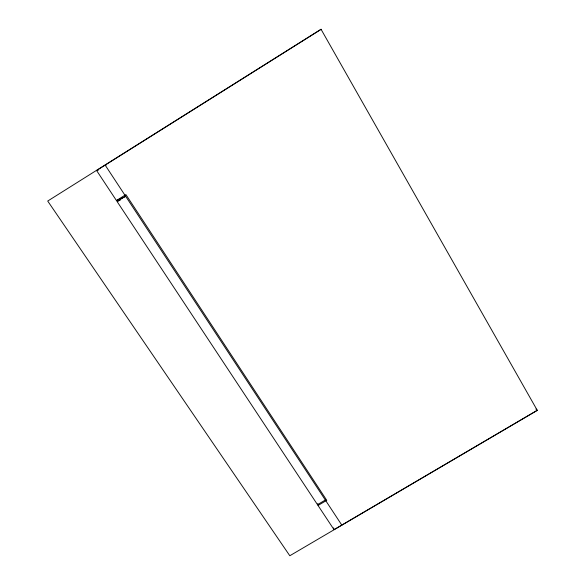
<?xml version="1.0" encoding="UTF-8"?>
<svg xmlns="http://www.w3.org/2000/svg" width="585" height="585" viewBox="0 0 585 585"><rect width="100%" height="100%" fill="white"/><g stroke="black" fill="none" stroke-linecap="round" stroke-linejoin="round"><path stroke-width="0.88" d="M125.27 196.633L116.43 200.523L96.584 170.506L321.099 29.382M116.43 200.523L125.914 194.593L326.759 500.321L318.028 505.477L334.013 529.652L537.235 410.29L535.911 409.032M325.326 500.036L317.494 504.658L117.08 201.518L125.592 196.194M117.08 201.518L120.334 200.055M96.584 170.506L98.353 170.162M106.419 164.904L105.161 165.109L341.794 525.081M333.64 527.867L334.013 529.652M317.706 503.678L318.028 505.477M321.026 29.25L47.707 201.043L289.809 555.75L537.293 410.392L321.026 29.25"/></g></svg>
